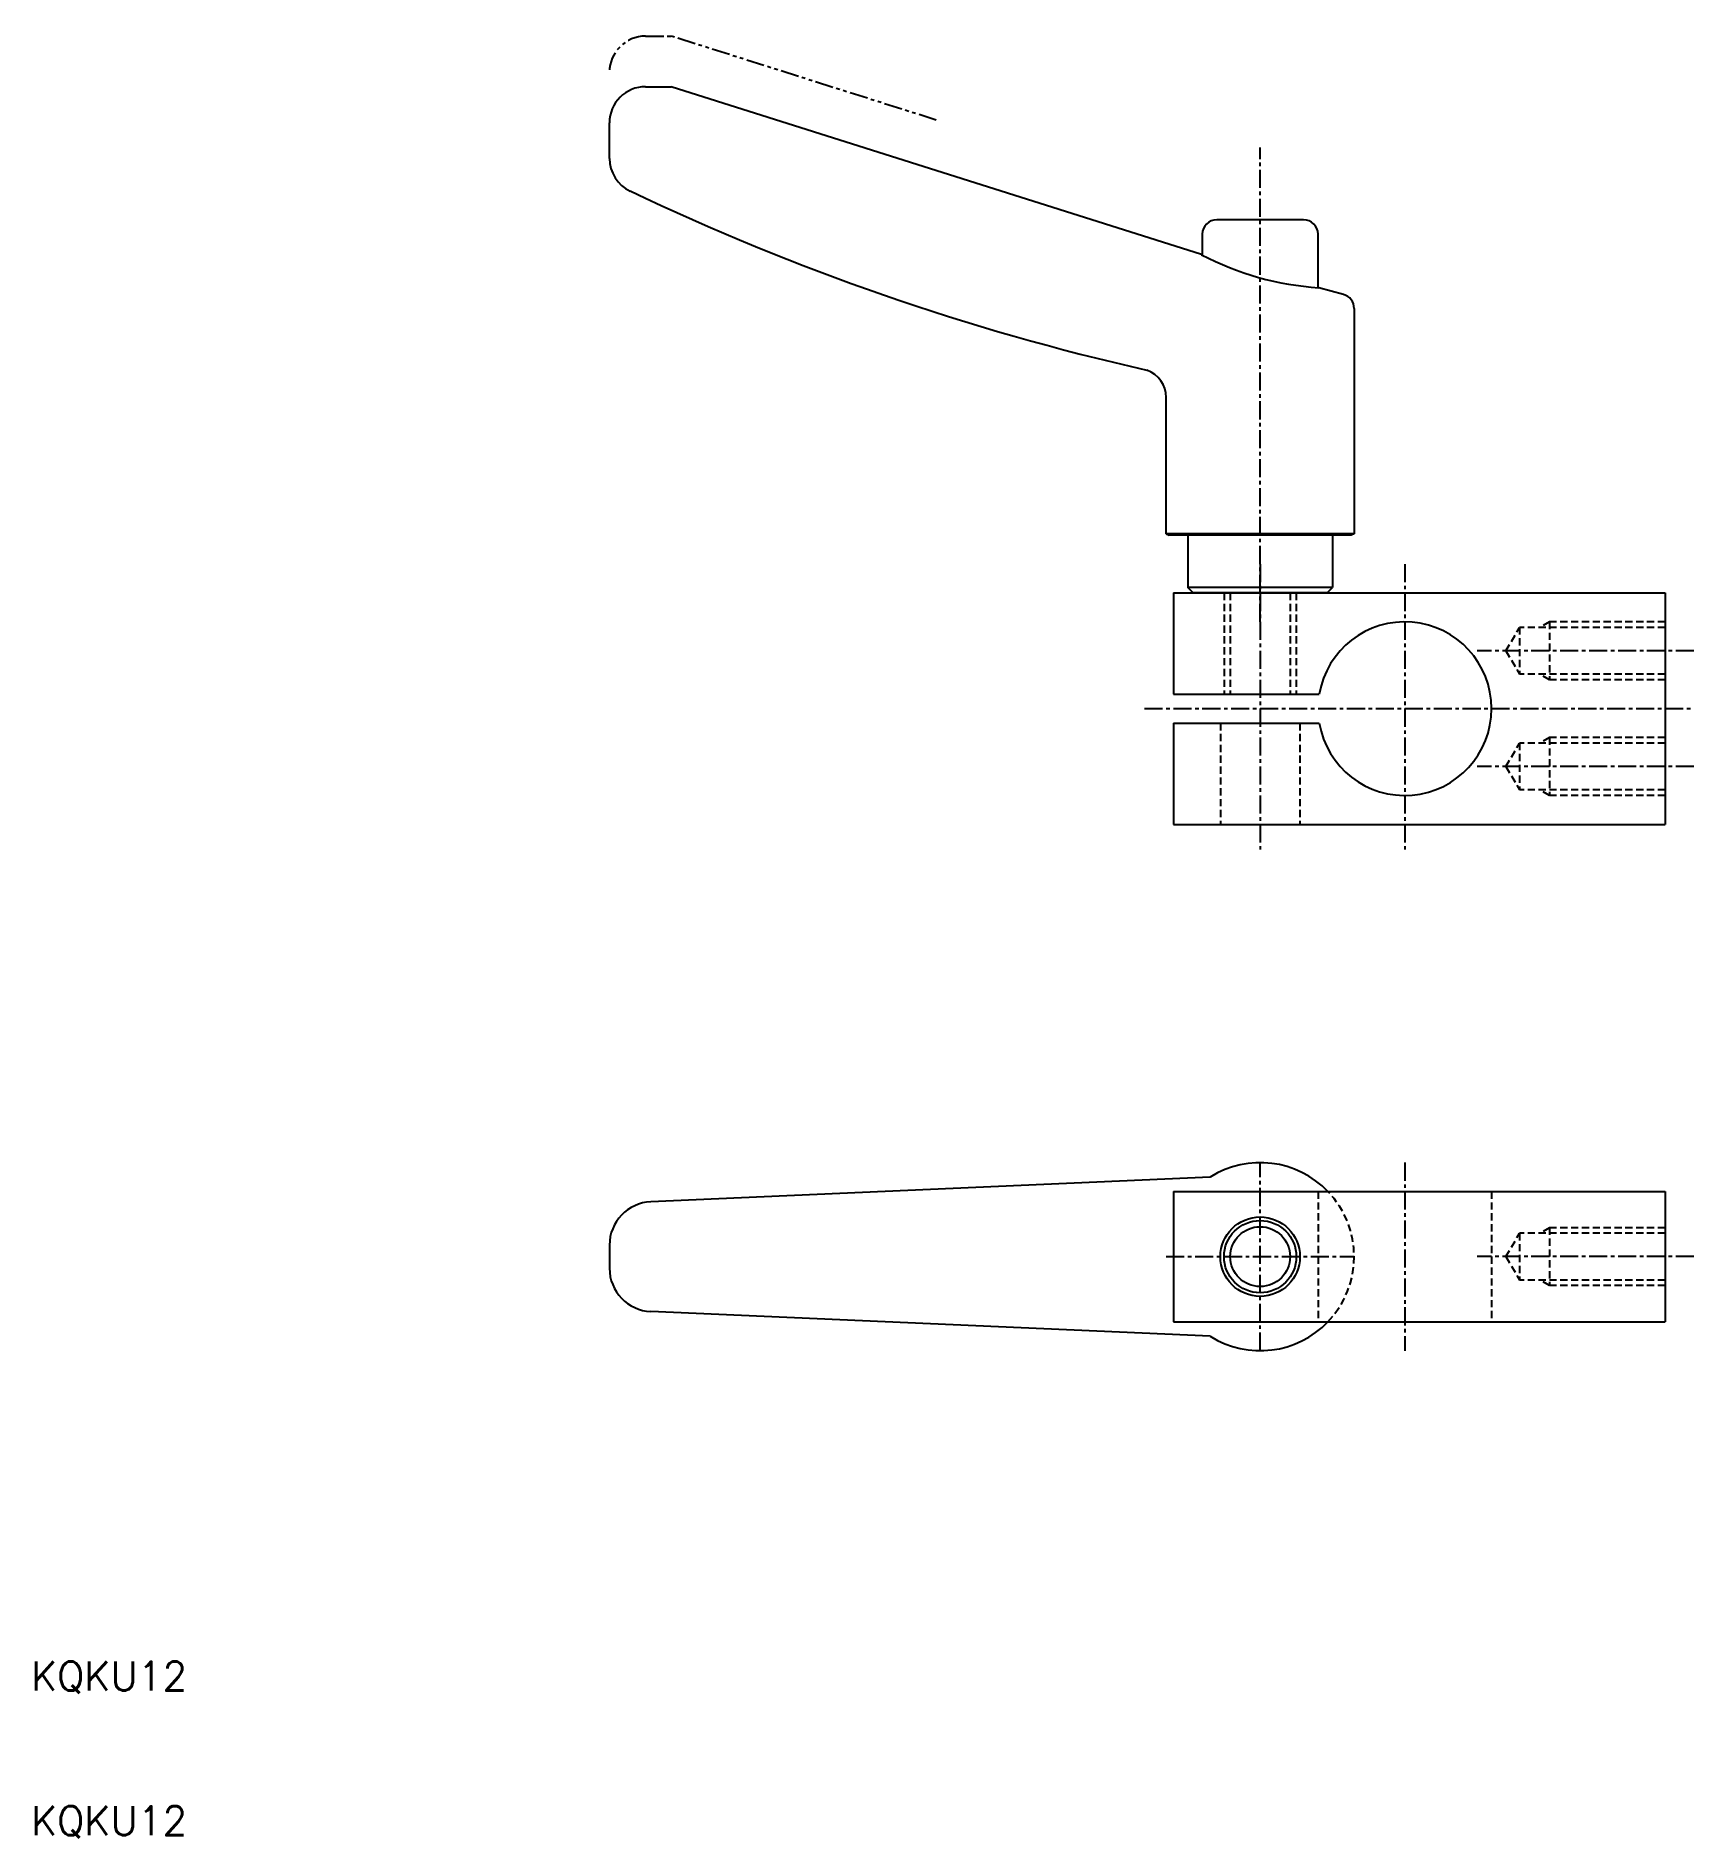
# Model space of a CAD drawing. Extents: x 10 to 125, y 10 to 134.
import ezdxf

# ---------------------------------------------------------------- set-up
doc = ezdxf.new("R2010")
doc.units = 0
for name, pattern in [('CENTER', [2, 1.25, -0.25, 0.25, -0.25]), ('DASHED', [0.75, 0.5, -0.25]), ('PHANTOM', [2.5, 1.25, -0.25, 0.25, -0.25, 0.25, -0.25])]:
    doc.linetypes.add(name, pattern=pattern)
doc.layers.get('0').update_dxf_attribs({"linetype": 'CONTINUOUS'})
doc.layers.add('CENTER', color=1, linetype='CENTER')
doc.styles.get("Standard").update_dxf_attribs({"font": 'txt.shx'})

msp = doc.modelspace()

# ---------------------------------------------------------------- linework, layer by layer
at = {"color": 3, "linetype": 'PHANTOM'}
for p in [(52.5, 134.39), (72.6, 128.58)]:
    msp.add_line(p, (54.26, 134.39), dxfattribs=at)
at = {"color": 7, "linetype": 'CONTINUOUS'}
for p, q in [((52.5, 130.89), (54.26, 130.89)), ((90.94, 119.28), (54.26, 130.89)), ((50, 125.93), (50, 128.39)), ((98, 121.69), (92, 121.69)), ((91, 120.69), (91, 119.25)), ((99, 117), (99, 120.69)), ((100.77, 116.52), (99.06, 116.99)), ((101.5, 115.56), (101.5, 99.98)), ((88.5, 99.98), (88.5, 109.4)), ((101.5, 99.98), (88.5, 99.98)), ((88.5, 99.98), (88.7, 99.89)), ((101.3, 99.89), (88.7, 99.89)), ((90, 99.89), (90, 96.26)), ((100, 99.89), (100, 96.26)), ((101.5, 99.98), (101.3, 99.89)), ((100, 96.26), (90, 96.26)), ((90.37, 95.89), (90, 96.26)), ((99.63, 95.89), (100, 96.26)), ((89, 95.89), (89, 88.89)), ((89, 95.89), (123, 95.89)), ((99.63, 95.89), (90.37, 95.89)), ((123, 95.89), (123, 79.89)), ((89, 88.89), (99.08, 88.89)), ((89, 86.89), (89, 79.89)), ((89, 86.89), (99.08, 86.89)), ((89, 79.89), (123, 79.89)), ((91.54, 55.5), (52.87, 53.8)), ((89, 54.5), (123, 54.5)), ((89, 54.5), (89, 45.5)), ((123, 54.5), (123, 45.5)), ((50, 50.8), (50, 49.2)), ((91.54, 44.5), (52.87, 46.2)), ((89, 45.5), (123, 45.5))]:
    msp.add_line(p, q, dxfattribs=at)
at = {"color": 3, "linetype": 'DASHED'}
for p, q in [((92.5, 95.89), (92.5, 88.89)), ((92.93, 95.89), (92.93, 88.89)), ((97.07, 95.89), (97.07, 88.89)), ((97.5, 95.89), (97.5, 88.89)), ((112, 91.89), (112.94, 93.51)), ((123, 93.51), (112.94, 93.51)), ((112.94, 93.51), (112.94, 90.27)), ((115, 93.89), (114.34, 93.51)), ((123, 93.89), (115, 93.89)), ((115, 93.89), (115, 89.89)), ((112, 91.89), (112.94, 90.27)), ((123, 90.27), (112.94, 90.27)), ((115, 89.89), (114.34, 90.27)), ((123, 89.89), (115, 89.89)), ((92.25, 86.89), (92.25, 79.89)), ((97.75, 86.89), (97.75, 79.89)), ((112, 83.89), (112.94, 85.51)), ((123, 85.51), (112.94, 85.51)), ((112.94, 85.51), (112.94, 82.27)), ((115, 85.89), (114.34, 85.51)), ((123, 85.89), (115, 85.89)), ((115, 85.89), (115, 81.89)), ((112, 83.89), (112.94, 82.27)), ((123, 82.27), (112.94, 82.27)), ((115, 81.89), (114.34, 82.27)), ((123, 81.89), (115, 81.89)), ((99, 54.5), (99, 45.5)), ((111, 54.5), (111, 45.5)), ((112, 50), (112.94, 51.62)), ((123, 51.62), (112.94, 51.62)), ((112.94, 51.62), (112.94, 48.38)), ((115, 52), (114.34, 51.62)), ((123, 52), (115, 52)), ((115, 52), (115, 48)), ((112, 50), (112.94, 48.38)), ((123, 48.38), (112.94, 48.38)), ((115, 48), (114.34, 48.38)), ((123, 48), (115, 48))]:
    msp.add_line(p, q, dxfattribs=at)
at = {"color": 7, "linetype": 'CONTINUOUS'}
for radius in [2.75, 2.5, 2.07]:
    msp.add_circle((95, 50), radius, dxfattribs=at)
at = {"color": 3, "linetype": 'PHANTOM'}
msp.add_arc((52.5, 131.89), 2.5, 90, 180, dxfattribs=at)
at = {"color": 7, "linetype": 'CONTINUOUS'}
for centre, radius, start, end in [((52.5, 128.39), 2.5, 90, 180), ((52.5, 125.93), 2.5, 180, 244.5285), ((125.2, 278.81), 171.78, 244.5656, 257.2069), ((92, 120.69), 1, 90, 180), ((98, 120.69), 1, 0, 90), ((100.37, 137.2), 20.25, 242.274, 266.2894), ((100.5, 115.56), 1, 0, 74.2753), ((86.5, 109.4), 2, 0, 70.621), ((105, 87.89), 6, 189.5941, 170.4059), ((95, 50), 6.5, 43.8131, 122.1224), ((53, 50.8), 3, 92.5248, 180), ((53, 49.2), 3, 180, 267.4752), ((95, 50), 6.5, 237.8776, 316.1869)]:
    msp.add_arc(centre, radius, start, end, dxfattribs=at)
at = {"color": 3, "linetype": 'DASHED'}
msp.add_arc((95, 50), 6.5, 316.1869, 43.8131, dxfattribs=at)
at = {"layer": 'CENTER', "color": 1, "linetype": 'CENTER'}
for p, q in [((95, 93.89), (95, 126.69)), ((95, 97.89), (95, 77.89)), ((105, 97.89), (105, 77.89)), ((125, 91.89), (110, 91.89)), ((87, 87.89), (125, 87.89)), ((125, 83.89), (110, 83.89)), ((95, 43.5), (95, 56.5)), ((105, 56.5), (105, 43.5)), ((88.5, 50), (101.5, 50)), ((125, 50), (110, 50))]:
    msp.add_line(p, q, dxfattribs=at)

# ---------------------------------------------------------------- texts
at = {"color": 7, "linetype": 'CONTINUOUS'}
for p in [(10, 20), (10, 10)]:
    msp.add_text('KQKU12', height=2, dxfattribs=at).set_placement(p)

doc.saveas('drawing.dxf')
